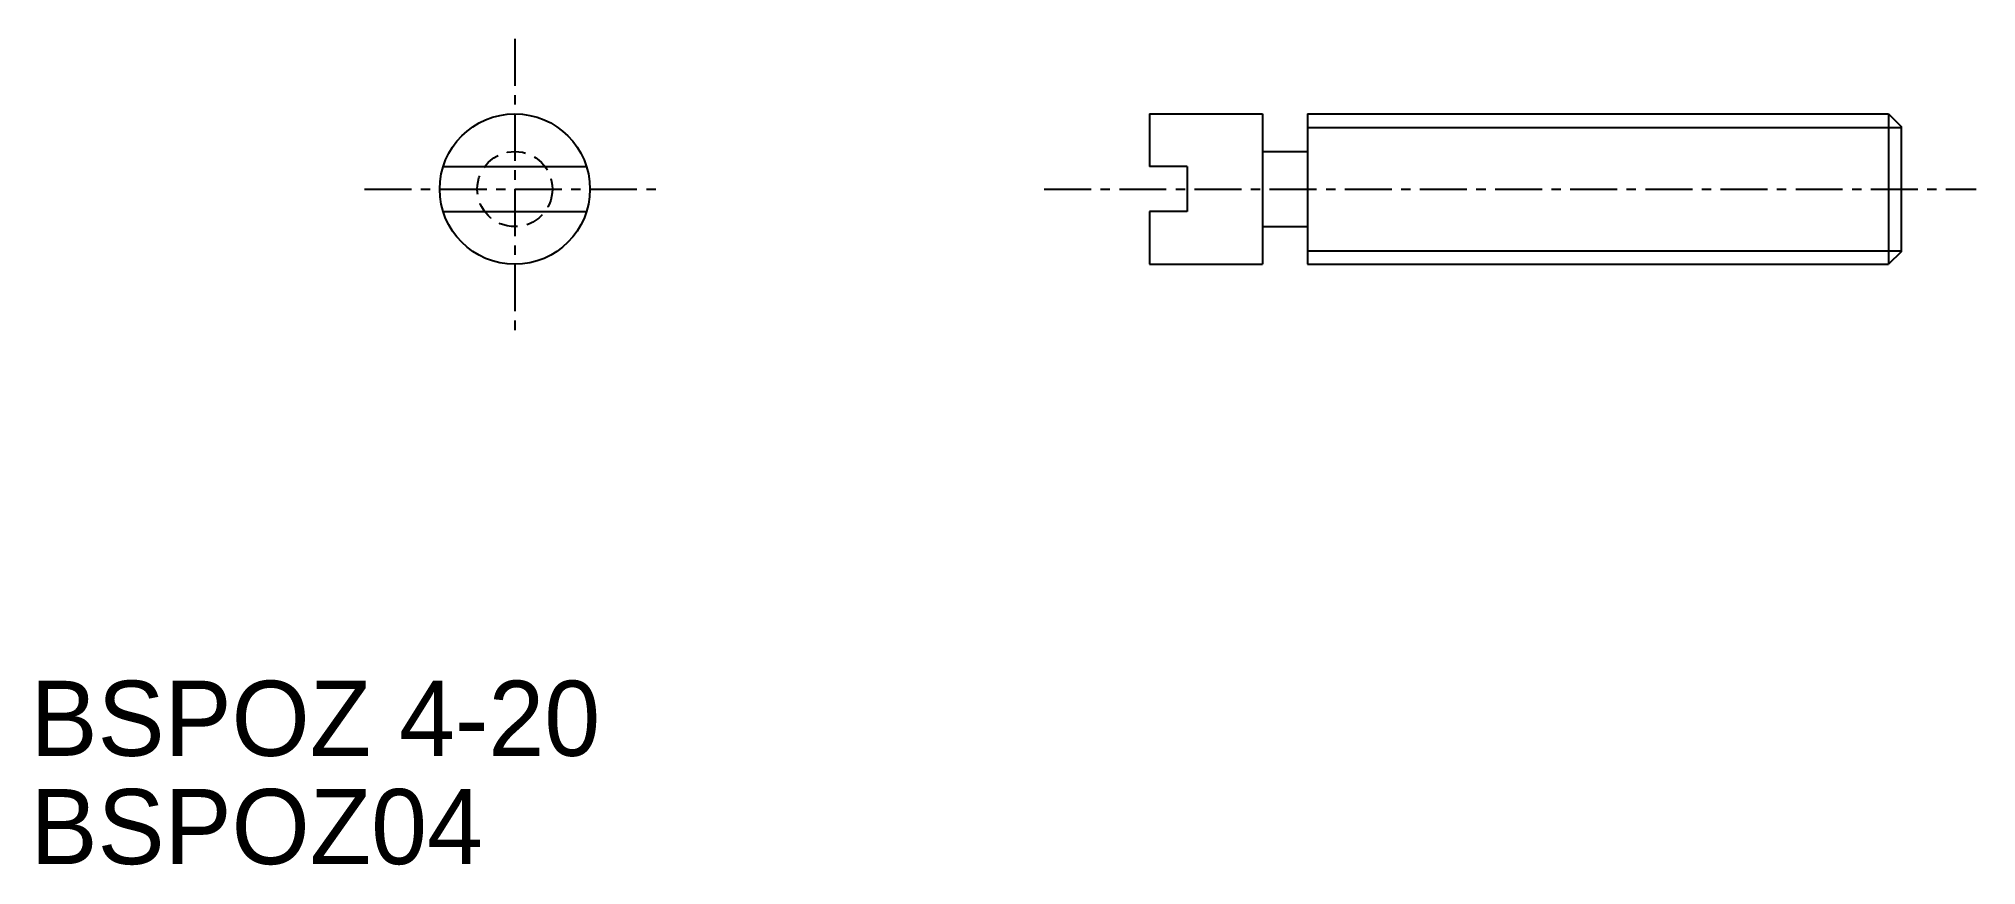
# Model space of a CAD drawing. Extents: x 42.8 to 94.3, y 118.2 to 140.2.
import ezdxf

# ---------------------------------------------------------------- set-up
doc = ezdxf.new("R2010")
doc.units = 0
doc.linetypes.add('CENTER', pattern=[2, 1.25, -0.25, 0.25, -0.25])
doc.linetypes.add('DASHED', pattern=[0.75, 0.5, -0.25])
doc.layers.get('0').update_dxf_attribs({"linetype": 'CONTINUOUS'})
doc.layers.add('CENTER', color=1, linetype='CENTER')

msp = doc.modelspace()

# ---------------------------------------------------------------- linework, layer by layer
at = {"color": 7, "linetype": 'CONTINUOUS'}
for p, q in [((72.325, 138.157), (72.325, 136.757)), ((72.325, 138.157), (75.325, 138.157)), ((75.325, 138.157), (75.325, 134.157)), ((76.525, 138.157), (91.991, 138.157)), ((76.525, 138.157), (76.525, 134.157)), ((91.991, 138.157), (91.991, 134.157)), ((91.991, 138.157), (92.325, 137.823)), ((92.325, 137.823), (92.325, 134.49)), ((53.523, 136.757), (57.339, 136.757)), ((73.325, 136.757), (72.325, 136.757)), ((73.325, 136.757), (73.325, 135.557)), ((75.325, 137.157), (76.525, 137.157)), ((53.523, 135.557), (57.339, 135.557)), ((72.325, 135.557), (72.325, 134.157)), ((73.325, 135.557), (72.325, 135.557)), ((75.325, 135.157), (76.525, 135.157)), ((72.325, 134.157), (75.325, 134.157)), ((76.525, 134.157), (91.991, 134.157)), ((92.325, 134.49), (91.991, 134.157))]:
    msp.add_line(p, q, dxfattribs=at)
at = {"color": 3, "linetype": 'CONTINUOUS'}
for p, q in [((76.525, 137.796), (92.325, 137.796)), ((76.525, 134.518), (92.325, 134.518))]:
    msp.add_line(p, q, dxfattribs=at)
at = {"color": 7, "linetype": 'CONTINUOUS'}
msp.add_circle((55.431, 136.157), 2, dxfattribs=at)
at = {"color": 3, "linetype": 'DASHED'}
msp.add_circle((55.431, 136.157), 1, dxfattribs=at)
at = {"layer": 'CENTER', "color": 1, "linetype": 'CENTER'}
for p, q in [((55.431, 140.157), (55.431, 132.157)), ((51.431, 136.157), (59.431, 136.157)), ((69.519, 136.157), (94.325, 136.157))]:
    msp.add_line(p, q, dxfattribs=at)

# ---------------------------------------------------------------- texts
for s, p in [('BSPOZ 4-20', (42.541, 121.076)), ('BSPOZ04', (42.541, 118.195))]:
    msp.add_text(s, height=2).set_placement(p)

doc.saveas('drawing.dxf')
